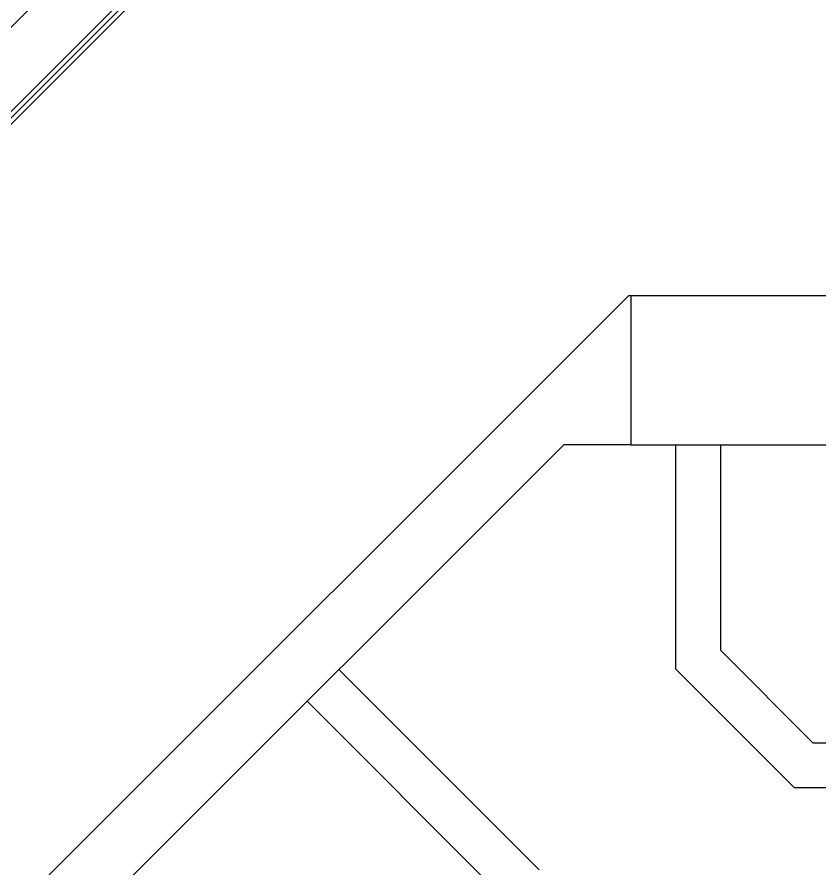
# Model space of a CAD drawing. Header units: millimetres. Extents: x 186805 to 449048, y 2167 to 51540.
# Drawn here: x 260487 to 263178, y 29460 to 32317 of the extents above; entities that cross this region are included whole.
import ezdxf

# ---------------------------------------------------------------- set-up
doc = ezdxf.new("R2010")
doc.units = ezdxf.units.MM
for name, color, linetype, lineweight in [('0-60x60-C', 3, 'CONTINUOUS', 13), ('0-AKL-P1 TILES', 8, 'CONTINUOUS', 13), ('0-akl-plasterline', 9, 'CONTINUOUS', 13)]:
    doc.layers.add(name, color=color, linetype=linetype, lineweight=lineweight)
doc.layers.add('A-CONC-BLDG', color=6, linetype='CONTINUOUS')
doc.layers.add('a-wall', color=140, linetype='CONTINUOUS')

# ---------------------------------------------------------------- blocks, each defined once
blk = doc.blocks.new('A$C7C4A1575')
at = {"layer": 'A-CONC-BLDG', "color": 8}
blk.add_lwpolyline([(32045.1, 20650), (33095.1, 20650), (33095.1, 20150), (32045.1, 20150)], close=True, dxfattribs=at)
at = {"layer": 'a-wall', "color": 8}
for p, q in [((26042.2, 23457.9), (31115.6, 18384.4)), ((30832.8, 18384.4), (25900.7, 23316.5)), ((31820.3, 20649.6), (29648.4, 22821.5)), ((29400.9, 22786.1), (32037, 20150)), ((31631.9, 22181.4), (30960.2, 21509.7)), ((31066.3, 21403.6), (31738, 22075.4)), ((32195.1, 21401.1), (32593.9, 21799.9)), ((34145.1, 21799.9), (32593.9, 21799.9)), ((32345.1, 21339), (32656, 21649.9)), ((34595.1, 21649.9), (32656, 21649.9)), ((32195.1, 20650), (32195.1, 21401.1)), ((32345.1, 20650), (32345.1, 21339)), ((32045.1, 20649.6), (31820.3, 20649.6)), ((32045.1, 20150), (32037, 20150))]:
    blk.add_line(p, q, dxfattribs=at)
blk = doc.blocks.new('A$C32DD6ECA')
at = {"layer": '0-60x60-C', "color": 16, "xscale": 0.04183124983683228, "yscale": 0.04183124983683228, "zscale": 0.04183124983683228, "rotation": 180}
blk.add_blockref('A$C7C4A1575', (4397.08, 2202.64), dxfattribs=at)
blk = doc.blocks.new('A$C5C977968')
at = {"layer": '0-akl-plasterline'}
blk.add_line((8657.8, 0), (5005.6, 3652.2), dxfattribs=at)
at = {"layer": 'a-wall'}
blk.add_line((8657.8, 21.2), (5016.2, 3662.8), dxfattribs=at)

msp = doc.modelspace()

# ---------------------------------------------------------------- block references
at = {"layer": '0-60x60-C', "color": 16, "xscale": -23.90557308239969, "yscale": 23.90557308239969, "zscale": 23.90557308239969}
msp.add_blockref('A$C32DD6ECA', (335613.6, -1123), dxfattribs=at)
at = {"layer": '0-AKL-P1 TILES', "color": 1, "xscale": -1}
msp.add_blockref('A$C5C977968', (266630.7, 29463.8), dxfattribs=at)

doc.saveas('drawing.dxf')
